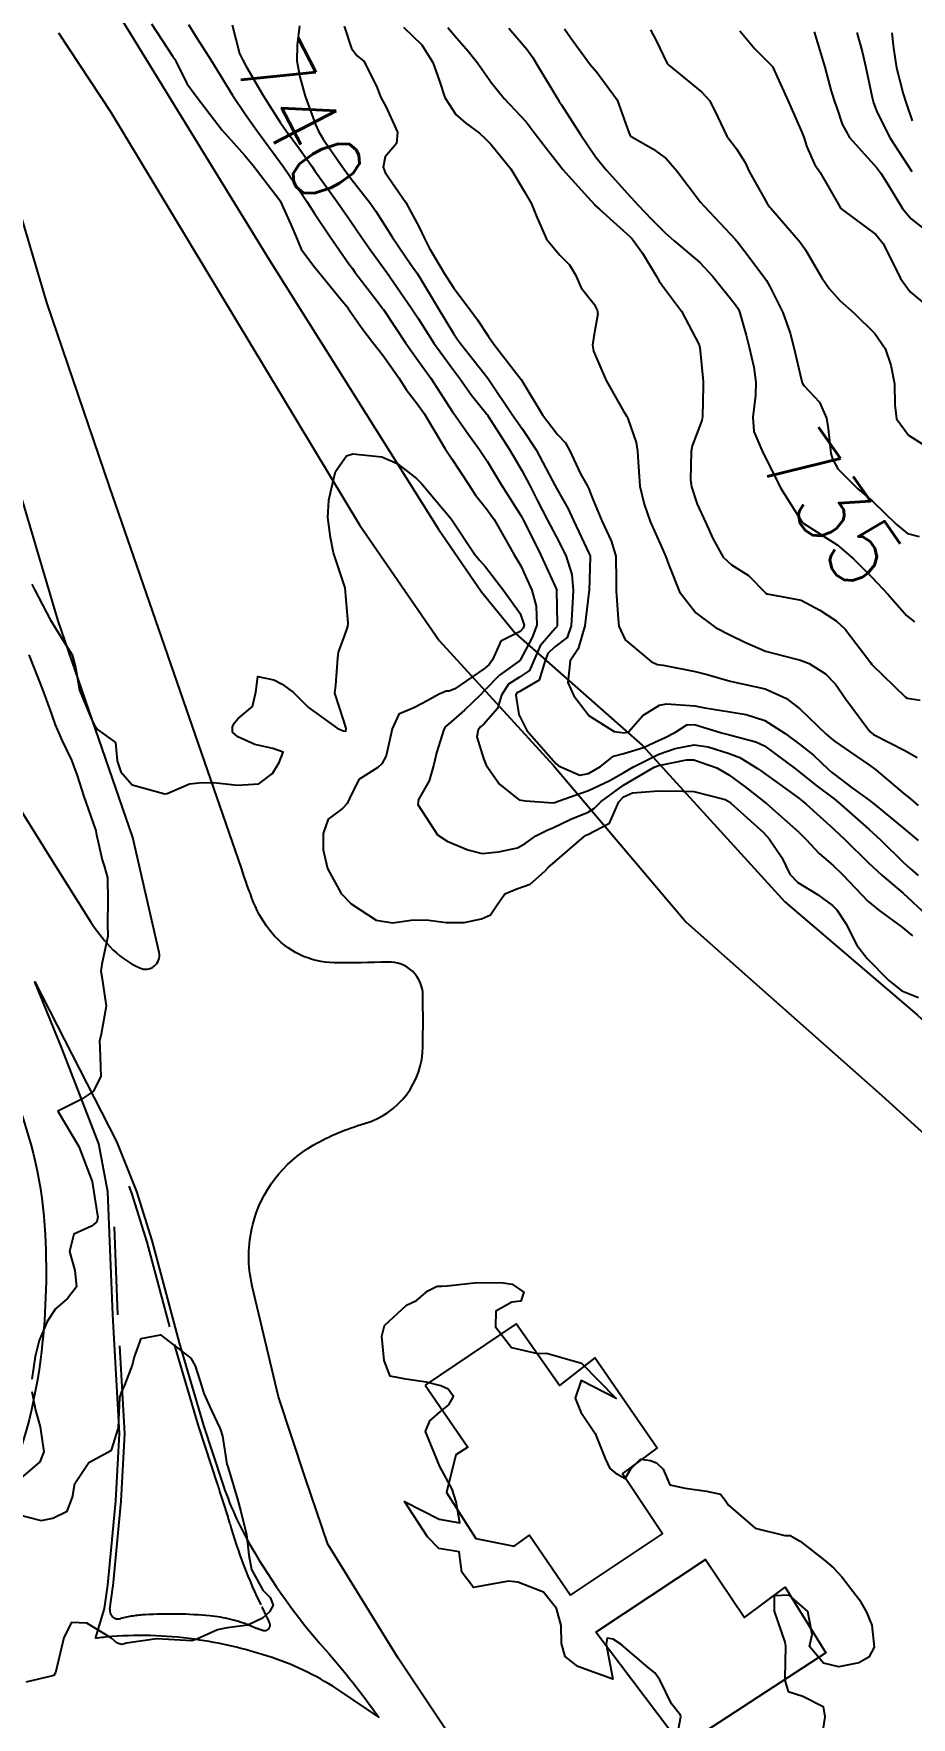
# Model space of a CAD drawing. Header units: metres. Extents: x 298520 to 308411, y 7433745 to 7450750.
# Drawn here: x 305244.6 to 305294.6, y 7436443.2 to 7436539.2 of the extents above; entities that cross this region are included whole.
import ezdxf
from ezdxf.enums import TextEntityAlignment as Align

# ---------------------------------------------------------------- set-up
doc = ezdxf.new("R2010")
doc.units = ezdxf.units.M
doc.header["$LTSCALE"] = 10
doc.linetypes.add('DASHED', pattern=[0.75, 0.5, -0.25])
for name, color, linetype in [('Canteiro', 45, 'DASHED'), ('Cotas', 45, 'Continuous'), ('Curvas de Nivel 1m', 11, 'Continuous'), ('Curvas de Nivel 5m', 15, 'Continuous'), ('Edificações', 30, 'Continuous'), ('Vias Primárias', 230, 'Continuous')]:
    doc.layers.add(name, color=color, linetype=linetype)
doc.styles.add('Style-STANDARD', font='STANDARD.shx')

msp = doc.modelspace()

# ---------------------------------------------------------------- linework, layer by layer
at = {"layer": 'Canteiro'}
msp.add_lwpolyline([(305250.067, 7436473.502), (305250.224, 7436473.114), (305251.085, 7436470.327), (305252.642, 7436464.495), (305254.039, 7436459.787), (305255.097, 7436456.554, 0.005145), (305255.227, 7436456.172, -0.019894), (305255.816, 7436454.315, 0.049583), (305257.646, 7436449.54, -0.006404), (305258.087, 7436448.633, -0.65561), (305257.708, 7436448.201, -0.018698), (305257.037, 7436448.445, 0.072974), (305254.679, 7436449.022, 0.03799), (305251.003, 7436449.089, 0.049821), (305249.591, 7436448.865, -0.535172), (305248.986, 7436449.402), (305249.158, 7436450.638), (305249.172, 7436450.738), (305249.624, 7436455.552), (305249.838, 7436459.413), (305249.448, 7436466.187), (305249.175, 7436473.042)], format="xyb", dxfattribs=at)
at = {"layer": 'Curvas de Nivel 1m', "flags": 128}
for points, elevation in [([(305251.366, 7436539.734), (305252.576, 7436537.89), (305252.693, 7436537.72), (305252.742, 7436537.61), (305253.369, 7436536.35), (305253.838, 7436535.703), (305254.706, 7436534.573), (305255.385, 7436533.683), (305256.679, 7436532.234), (305257.158, 7436531.665), (305258.644, 7436529.714), (305258.679, 7436529.649), (305259.299, 7436528.309), (305259.583, 7436527.636), (305259.887, 7436526.902), (305260.606, 7436525.926), (305260.869, 7436525.617), (305262.199, 7436523.983), (305262.516, 7436523.601), (305262.572, 7436523.521), (305263.361, 7436522.388), (305263.974, 7436521.579), (305264.542, 7436520.859), (305265.443, 7436519.561), (305265.867, 7436518.91), (305266.508, 7436518.079), (305266.89, 7436517.546), (305267.487, 7436516.546), (305268.085, 7436515.534), (305268.474, 7436514.961), (305269.418, 7436513.516), (305269.823, 7436512.886), (305270.439, 7436512.112), (305270.878, 7436511.496), (305271.506, 7436510.4), (305272.029, 7436509.484), (305272.397, 7436508.856), (305273.029, 7436507.474), (305273.278, 7436506.567), (305273.318, 7436505.47), (305273.048, 7436504.778), (305272.368, 7436503.48), (305272.355, 7436503.458), (305272.333, 7436503.439), (305271.194, 7436502.622), (305270.315, 7436501.727), (305270.104, 7436501.503), (305269.185, 7436500.631), (305268.288, 7436499.844), (305268.116, 7436499.701), (305268.01, 7436499.533), (305267.603, 7436498.203), (305267.443, 7436497.538), (305267.179, 7436496.615), (305266.576, 7436495.547), (305266.527, 7436495.259), (305267.644, 7436493.536), (305268.209, 7436493.173), (305269.374, 7436492.682), (305270.203, 7436492.458), (305271.128, 7436492.566), (305272.206, 7436492.792), (305272.651, 7436493.034), (305273.26, 7436493.47), (305273.892, 7436493.789), (305274.22, 7436493.924), (305275.258, 7436494.414), (305276.234, 7436494.824), (305276.606, 7436495.058), (305276.97, 7436495.423), (305278.252, 7436496.366), (305279.996, 7436497.384), (305280.264, 7436497.486), (305281.835, 7436497.797), (305282.267, 7436497.802), (305283.563, 7436497.347), (305284.259, 7436496.943), (305285.188, 7436496.262), (305286.244, 7436495.431), (305286.389, 7436495.309), (305288.219, 7436493.692), (305288.631, 7436493.284), (305289.408, 7436492.475), (305290.198, 7436491.782), (305290.75, 7436491.254), (305292.171, 7436489.748), (305292.807, 7436489.234), (305294.153, 7436488.241), (305294.71, 7436487.773)], 742), ([(305253.466, 7436539.709), (305253.954, 7436538.901), (305254.743, 7436537.69), (305255.977, 7436535.677), (305256.707, 7436534.579), (305257.356, 7436533.663), (305258.675, 7436531.873), (305258.771, 7436531.746), (305258.841, 7436531.647), (305259.244, 7436531.062), (305260.204, 7436529.627), (305260.373, 7436529.357), (305260.636, 7436528.927), (305261.531, 7436527.611), (305262.608, 7436526.067), (305262.802, 7436525.795), (305262.95, 7436525.595), (305264.215, 7436523.939), (305264.49, 7436523.571), (305264.526, 7436523.524), (305264.572, 7436523.455), (305265.832, 7436521.557), (305266.538, 7436520.568), (305267.266, 7436519.543), (305268.504, 7436517.634), (305268.546, 7436517.572), (305268.575, 7436517.529), (305269.379, 7436516.403), (305270.019, 7436515.507), (305270.473, 7436514.816), (305271.288, 7436513.492), (305272.435, 7436511.669), (305272.543, 7436511.479), (305272.668, 7436511.239), (305273.533, 7436509.469), (305274.385, 7436507.649), (305274.435, 7436507.511), (305274.441, 7436507.459), (305274.476, 7436505.57), (305274.474, 7436505.458), (305274.445, 7436505.376), (305274.36, 7436505.284), (305273.509, 7436504.304), (305273.138, 7436503.472), (305272.902, 7436502.899), (305272.323, 7436502.506), (305271.691, 7436502.114), (305271.308, 7436501.49), (305271.065, 7436500.729), (305270.288, 7436499.831), (305270.107, 7436499.681), (305269.976, 7436499.505), (305269.897, 7436499.123), (305270.267, 7436497.871), (305270.433, 7436497.498), (305271.185, 7436496.424), (305272.244, 7436495.554), (305272.297, 7436495.533), (305272.664, 7436495.476), (305274.241, 7436495.355), (305274.329, 7436495.372), (305274.536, 7436495.456), (305276.249, 7436496.053), (305277.434, 7436496.597), (305278.26, 7436497.073), (305278.815, 7436497.402), (305280.27, 7436498.131), (305281.189, 7436498.456), (305282.276, 7436498.66), (305283.083, 7436498.544), (305284.271, 7436498.163), (305284.874, 7436497.936), (305285.894, 7436497.316), (305286.108, 7436497.159), (305286.26, 7436497.045), (305287.14, 7436496.415), (305288.246, 7436495.612), (305288.429, 7436495.472), (305288.659, 7436495.284), (305290.222, 7436493.866), (305290.876, 7436493.253), (305292.2, 7436491.947), (305292.967, 7436491.232), (305294.178, 7436490.2), (305295.261, 7436489.204)], 741), ([(305259.798, 7436539.634), (305259.648, 7436538.533), (305259.642, 7436537.637), (305259.815, 7436536.715), (305260.104, 7436535.629), (305260.699, 7436534.012), (305260.874, 7436533.618), (305261.136, 7436533.168), (305262.216, 7436531.605), (305262.664, 7436531), (305263.776, 7436529.583), (305264.137, 7436529.077), (305264.63, 7436528.298), (305265.095, 7436527.565), (305266.135, 7436526.027), (305266.467, 7436525.551), (305266.6, 7436525.344), (305267.692, 7436523.539), (305268.559, 7436522.102), (305268.788, 7436521.76), (305268.963, 7436521.524), (305270.524, 7436519.547), (305270.556, 7436519.5), (305270.63, 7436519.39), (305271.909, 7436517.486), (305272.495, 7436516.651), (305273.267, 7436515.472), (305274.213, 7436513.706), (305274.338, 7436513.461), (305274.451, 7436513.25), (305275.095, 7436512.106), (305275.405, 7436511.445), (305276.293, 7436509.544), (305276.345, 7436509.431), (305276.358, 7436509.386), (305276.293, 7436507.431), (305276.284, 7436507.333), (305276.043, 7436505.435), (305275.658, 7436504.126), (305275.207, 7436503.447), (305275.086, 7436502.214), (305275.424, 7436501.443), (305276.296, 7436500.317), (305277.709, 7436499.416), (305278.282, 7436499.336), (305278.541, 7436499.406), (305279.354, 7436500.337), (305280.306, 7436500.92), (305280.693, 7436500.99), (305282.306, 7436500.874), (305282.885, 7436500.773), (305284.301, 7436500.546), (305285.231, 7436500.393), (305286.294, 7436500.05), (305287.461, 7436499.298), (305288.277, 7436498.697), (305289.07, 7436498.077), (305289.918, 7436497.265), (305290.101, 7436497.102), (305290.26, 7436496.977), (305291.307, 7436496.195), (305292.246, 7436495.513), (305292.591, 7436495.237), (305294.223, 7436493.886), (305295.041, 7436493.208)], 739), ([(305262.326, 7436539.604), (305262.75, 7436538.334), (305263.067, 7436537.916), (305263.474, 7436537.589), (305264.212, 7436536.087), (305264.414, 7436535.574), (305264.515, 7436535.377), (305264.708, 7436535.039), (305265.368, 7436533.563), (305265.322, 7436532.928), (305264.679, 7436532.162), (305264.552, 7436531.572), (305264.668, 7436531.263), (305265.845, 7436529.558), (305266.629, 7436528.117), (305266.888, 7436527.547), (305267.187, 7436526.974), (305268.038, 7436525.536), (305268.59, 7436524.683), (305269.454, 7436523.517), (305269.93, 7436522.873), (305270.557, 7436521.932), (305270.857, 7436521.497), (305272.028, 7436519.988), (305272.415, 7436519.481), (305272.521, 7436519.323), (305273.634, 7436517.469), (305274.492, 7436516.346), (305274.918, 7436515.884), (305275.177, 7436515.45), (305275.8, 7436514.103), (305276.176, 7436513.434), (305276.266, 7436513.247), (305276.447, 7436512.795), (305277.023, 7436511.424), (305277.552, 7436510.282), (305277.811, 7436509.416), (305277.827, 7436507.977), (305277.827, 7436507.416), (305277.938, 7436505.844), (305277.975, 7436505.414), (305278.351, 7436504.64), (305279.842, 7436503.387), (305280.191, 7436503.242), (305280.331, 7436503.221), (305280.511, 7436503.199), (305282.328, 7436502.832), (305283.016, 7436502.663), (305284.322, 7436502.286), (305285.113, 7436502.12), (305286.318, 7436501.844), (305287.53, 7436501.298), (305288.304, 7436500.716), (305289.804, 7436499.267), (305290.058, 7436499.041), (305290.279, 7436498.87), (305291.48, 7436498.039), (305292.266, 7436497.507), (305292.618, 7436497.236), (305294.249, 7436495.864), (305294.604, 7436495.572), (305295.044, 7436495.208)], 738), ([(305265.712, 7436539.561), (305266.753, 7436538.55), (305267.395, 7436537.543), (305267.74, 7436536.527), (305268.078, 7436535.536), (305268.703, 7436534.573), (305269.26, 7436534.083), (305270.04, 7436533.51), (305270.38, 7436533.195), (305270.687, 7436532.893), (305271.829, 7436531.488), (305272.653, 7436530.119), (305273.002, 7436529.476), (305273.28, 7436528.83), (305273.871, 7436527.468), (305274.614, 7436526.556), (305275.168, 7436526.011), (305275.524, 7436525.446), (305275.839, 7436524.695), (305276.576, 7436523.773), (305276.752, 7436523.428), (305276.789, 7436523.21), (305276.558, 7436521.944), (305276.476, 7436521.431), (305276.548, 7436521.094), (305277.271, 7436519.423), (305278.249, 7436517.669), (305278.422, 7436517.411), (305278.501, 7436517.256), (305278.964, 7436515.879), (305279.053, 7436515.401), (305279.087, 7436514.788), (305279.181, 7436513.399), (305279.422, 7436512.375), (305279.769, 7436511.39), (305280.411, 7436509.941), (305280.669, 7436509.377), (305280.82, 7436508.954), (305281.447, 7436507.369), (305282.371, 7436506.18), (305283.496, 7436505.349), (305284.356, 7436504.905), (305285.168, 7436504.51), (305286.343, 7436504.002), (305288.098, 7436503.531), (305288.336, 7436503.478), (305288.823, 7436503.283), (305289.763, 7436502.704), (305290.321, 7436502.107), (305290.909, 7436501.254), (305292.285, 7436499.411), (305292.488, 7436499.238), (305294.274, 7436498.344), (305294.99, 7436497.929)], 737), ([(305268.237, 7436539.535), (305268.757, 7436538.919), (305269.407, 7436538.177), (305269.939, 7436537.512), (305270.726, 7436536.383), (305271.458, 7436535.493), (305272.7, 7436534.163), (305272.996, 7436533.776), (305273.208, 7436533.472), (305273.859, 7436532.637), (305274.674, 7436531.593), (305274.729, 7436531.514), (305274.777, 7436531.458), (305276.2, 7436529.887), (305276.611, 7436529.43), (305276.624, 7436529.412), (305276.643, 7436529.397), (305276.877, 7436529.191), (305278.625, 7436527.602), (305278.723, 7436527.507), (305278.808, 7436527.407), (305279.341, 7436526.67), (305280.118, 7436525.387), (305280.286, 7436525.081), (305280.586, 7436524.669), (305281.55, 7436523.37), (305282.554, 7436521.444), (305282.589, 7436521.36), (305282.605, 7436521.307), (305282.795, 7436519.357), (305282.789, 7436519.088), (305282.753, 7436517.358), (305282.717, 7436517.142), (305282.495, 7436516.588), (305282.155, 7436515.694), (305282.105, 7436515.364), (305282.07, 7436513.753), (305282.121, 7436513.363), (305282.443, 7436512.367), (305282.919, 7436511.355), (305283.349, 7436510.42), (305283.931, 7436509.345), (305284.399, 7436508.914), (305285.373, 7436508.305), (305286.336, 7436507.311), (305286.356, 7436507.284), (305286.382, 7436507.265), (305286.437, 7436507.255), (305288.379, 7436506.904), (305289.43, 7436506.331), (305290.368, 7436505.719), (305290.875, 7436505.255), (305292.334, 7436503.327), (305292.406, 7436503.239), (305294.314, 7436501.375), (305294.415, 7436501.32), (305295.158, 7436501.207)], 736), ([(305274.88, 7436539.449), (305275.232, 7436538.972), (305276.357, 7436537.434), (305276.736, 7436536.98), (305277.891, 7436535.418), (305278.559, 7436533.546), (305278.615, 7436533.411), (305278.692, 7436533.331), (305279.922, 7436532.628), (305280.68, 7436532.068), (305281.297, 7436531.374), (305282.646, 7436529.587), (305282.838, 7436529.358), (305284.624, 7436527.452), (305284.679, 7436527.395), (305284.733, 7436527.338), (305285.101, 7436526.847), (305286.269, 7436525.315), (305286.397, 7436525.119), (305286.588, 7436524.783), (305287.334, 7436523.302), (305287.74, 7436522.119), (305287.949, 7436521.296), (305288.385, 7436519.431), (305288.424, 7436519.291), (305288.521, 7436519.131), (305289.42, 7436518.184), (305289.816, 7436517.27), (305289.919, 7436516.69), (305290.067, 7436515.266), (305290.151, 7436514.946), (305290.464, 7436514.394), (305291.601, 7436513.249), (305292.446, 7436512.537), (305293.79, 7436511.226), (305294.425, 7436510.709), (305295.095, 7436510.538)], 734), ([(305279.795, 7436539.395), (305280.129, 7436538.762), (305280.744, 7436537.488), (305280.835, 7436537.379), (305282.72, 7436535.844), (305283.168, 7436535.355), (305283.633, 7436534.421), (305284.147, 7436533.345), (305284.686, 7436532.611), (305285.179, 7436531.834), (305285.417, 7436531.329), (305286.425, 7436529.534), (305286.568, 7436529.311), (305286.602, 7436529.27), (305286.642, 7436529.23), (305288.312, 7436527.293), (305288.617, 7436526.873), (305289.559, 7436525.276), (305289.97, 7436524.653), (305290.58, 7436523.985), (305291.401, 7436523.252), (305292.562, 7436522.102), (305293.165, 7436521.234), (305293.484, 7436520.286), (305293.682, 7436519.228), (305293.705, 7436518.034), (305293.798, 7436517.227), (305294.489, 7436516.303), (305296.216, 7436515.194)], 733), ([(305284.87, 7436539.338), (305285.739, 7436538.311), (305286.743, 7436537.31), (305287.66, 7436535.301), (305288.412, 7436533.576), (305288.52, 7436533.292), (305288.687, 7436532.731), (305289.135, 7436531.741), (305289.447, 7436531.278), (305290.557, 7436529.349), (305290.609, 7436529.261), (305290.622, 7436529.24), (305290.642, 7436529.212), (305290.792, 7436529.108), (305292.628, 7436527.746), (305293.028, 7436527.236), (305293.457, 7436526.385), (305294.029, 7436525.226), (305294.586, 7436524.48), (305295.266, 7436523.896)], 732), ([(305289.118, 7436539.285), (305289.498, 7436538.026), (305289.728, 7436537.275), (305290.089, 7436535.903), (305290.286, 7436535.266), (305290.398, 7436534.953), (305290.701, 7436534.02), (305291.133, 7436533.256), (305292.676, 7436531.54), (305292.915, 7436531.238), (305293.332, 7436530.564), (305294.151, 7436529.225), (305294.637, 7436528.634), (305295.432, 7436528.009)], 731), ([(305293.536, 7436539.232), (305293.632, 7436538.354), (305293.806, 7436537.229), (305294.184, 7436535.762), (305294.35, 7436535.224), (305294.703, 7436534.218)], 729), ([(305244.54, 7436507.808), (305244.716, 7436507.47), (305245.586, 7436505.798), (305246.344, 7436504.559), (305246.84, 7436503.785), (305247.018, 7436503.091), (305247.255, 7436501.781), (305247.934, 7436500.128), (305248.11, 7436499.772), (305248.28, 7436499.525), (305249.313, 7436498.794), (305249.404, 7436497.753), (305249.617, 7436497.11), (305250.249, 7436496.383), (305252.108, 7436495.857), (305252.245, 7436495.886), (305253.521, 7436496.436), (305254.251, 7436496.518), (305255.056, 7436496.493), (305256.25, 7436496.351), (305257.477, 7436496.431), (305258.257, 7436497.03), (305258.629, 7436497.645), (305258.863, 7436498.235), (305258.271, 7436498.45), (305257.252, 7436498.682), (305256.277, 7436499.114), (305255.978, 7436499.372), (305255.975, 7436499.675), (305256.063, 7436499.897), (305256.29, 7436500.163), (305257.119, 7436500.843), (305257.309, 7436501.66), (305257.422, 7436502.558), (305258.32, 7436502.367), (305258.799, 7436502.124), (305259.455, 7436501.633), (305260.3, 7436500.788), (305261.935, 7436499.603), (305262.282, 7436499.463), (305262.437, 7436499.443), (305262.447, 7436499.598), (305262.29, 7436500.083), (305261.806, 7436501.605), (305261.866, 7436502.056), (305261.973, 7436503.604), (305262.003, 7436503.938), (305262.352, 7436504.841), (305262.548, 7436505.41), (305262.558, 7436505.598), (305262.383, 7436507.6), (305261.723, 7436509.607), (305261.551, 7436510.474), (305261.401, 7436511.61), (305261.454, 7436512.598), (305261.68, 7436513.608), (305261.84, 7436514.228), (305262.476, 7436515.127), (305262.831, 7436515.244), (305264.475, 7436515.06), (305265.357, 7436514.68), (305266.457, 7436513.843), (305266.745, 7436513.547), (305268.433, 7436511.53), (305269.773, 7436509.509), (305270.061, 7436509.166), (305270.396, 7436508.8), (305271.398, 7436507.49), (305272.37, 7436506.147), (305272.586, 7436505.478), (305272.536, 7436505.302), (305272.358, 7436505.12), (305271.266, 7436504.574), (305270.786, 7436503.495), (305270.597, 7436503.231), (305270.328, 7436503.011), (305268.645, 7436501.854), (305268.315, 7436501.715), (305268.137, 7436501.709), (305267.749, 7436501.536), (305266.816, 7436501.034), (305266.301, 7436500.759), (305265.445, 7436500.413), (305265.063, 7436499.568), (305264.721, 7436498.027), (305264.481, 7436497.577), (305264.261, 7436497.373), (305263.17, 7436496.675), (305262.633, 7436495.596), (305262.512, 7436495.324), (305262.234, 7436495.036), (305261.419, 7436494.414), (305261.132, 7436493.611), (305261.146, 7436492.668), (305261.386, 7436491.608), (305262.172, 7436490.185), (305262.741, 7436489.594), (305264.154, 7436488.662), (305265.092, 7436488.506), (305266.154, 7436488.66), (305267.014, 7436488.682), (305268.153, 7436488.525), (305269.176, 7436488.537), (305270.155, 7436488.736), (305270.68, 7436488.972), (305271.013, 7436489.491), (305271.492, 7436490.167), (305272.177, 7436490.449), (305272.941, 7436490.713), (305273.76, 7436491.464), (305273.971, 7436491.687), (305274.197, 7436491.88), (305276.002, 7436493.433), (305276.127, 7436493.518), (305276.215, 7436493.548), (305277.452, 7436494.19), (305277.989, 7436495.413), (305278.246, 7436495.686), (305278.77, 7436495.924), (305280.249, 7436496.036), (305281.603, 7436496.013), (305282.249, 7436496.006), (305284.037, 7436495.55), (305284.244, 7436495.428), (305284.296, 7436495.392), (305284.357, 7436495.338), (305286.218, 7436493.665), (305286.554, 7436493.307), (305287.263, 7436492.239), (305287.722, 7436491.295), (305288.186, 7436490.813), (305289.311, 7436490.138), (305290.167, 7436489.505), (305290.397, 7436489.258), (305290.926, 7436488.482), (305291.551, 7436487.246), (305292.135, 7436486.482), (305293.362, 7436485.228), (305294.114, 7436484.639), (305295.063, 7436484.251)], 743), ([(305244.361, 7436503.781), (305245.141, 7436501.802), (305245.634, 7436500.456), (305245.868, 7436499.794), (305246.274, 7436498.886), (305246.793, 7436497.785), (305247.126, 7436496.909), (305247.492, 7436495.778), (305248.163, 7436493.821), (305248.178, 7436493.77), (305248.211, 7436493.619), (305248.544, 7436492.113), (305248.655, 7436491.763), (305248.855, 7436491.088), (305248.863, 7436489.76), (305248.844, 7436488.453), (305248.867, 7436487.759), (305248.522, 7436486.16), (305248.467, 7436485.765), (305248.551, 7436485.329), (305248.779, 7436483.76), (305248.486, 7436482.173), (305248.398, 7436481.765), (305248.412, 7436481.42), (305248.476, 7436479.764), (305248.034, 7436478.898), (305247.358, 7436478.448), (305246.023, 7436477.79), (305247.215, 7436475.778), (305247.973, 7436473.77), (305248.247, 7436472.057), (305248.295, 7436471.765), (305248.241, 7436471.473), (305247.945, 7436471.235), (305246.939, 7436470.779), (305246.687, 7436469.782), (305246.985, 7436468.706), (305247.081, 7436467.778), (305246.571, 7436467.109), (305245.89, 7436466.52), (305245.418, 7436465.797), (305244.954, 7436464.716), (305244.726, 7436463.807), (305244.545, 7436462.514)], 744), ([(305281.162, 7436441.366), (305281.517, 7436443.267), (305281.504, 7436443.362), (305280.98, 7436444.012), (305280.311, 7436445.38), (305280.041, 7436445.778), (305279.65, 7436446.078), (305278.092, 7436447.406), (305277.666, 7436447.705), (305277.326, 7436447.754), (305277.265, 7436447.414), (305277.643, 7436445.41), (305275.65, 7436446.148), (305274.927, 7436446.712), (305274.724, 7436447.444), (305274.699, 7436448.471), (305274.431, 7436449.449), (305273.697, 7436450.377), (305272.237, 7436450.943), (305271.706, 7436450.997), (305270.431, 7436450.77), (305269.7, 7436450.642), (305269.044, 7436451.517), (305268.893, 7436452.68), (305267.726, 7436452.863), (305267.087, 7436453.536), (305265.763, 7436455.55), (305267.748, 7436454.528), (305268.927, 7436454.33), (305268.714, 7436455.516), (305268.492, 7436456.241), (305267.783, 7436457.53), (305266.974, 7436459.538), (305267.212, 7436460.135), (305267.82, 7436460.675), (305268.298, 7436461.051), (305268.567, 7436461.519), (305268.261, 7436461.947), (305267.839, 7436462.129), (305267.029, 7436462.35), (305265.843, 7436462.521), (305264.955, 7436462.674), (305264.616, 7436463.569), (305264.485, 7436464.959), (305264.639, 7436465.569), (305265.895, 7436466.725), (305266.451, 7436466.991), (305267.108, 7436467.538), (305267.626, 7436467.812), (305267.906, 7436467.807), (305268.208, 7436467.828), (305269.908, 7436468.022), (305271.397, 7436467.996), (305271.907, 7436467.934), (305272.58, 7436467.473), (305272.408, 7436466.965), (305271.897, 7436466.893), (305270.985, 7436466.396), (305270.958, 7436465.489), (305271.866, 7436464.325), (305273.357, 7436463.969), (305273.861, 7436463.993), (305275.853, 7436463.43), (305277.833, 7436461.41), (305275.843, 7436462.431), (305275.499, 7436461.435), (305275.821, 7436460.63), (305276.64, 7436459.422), (305277.206, 7436457.999), (305277.477, 7436457.413), (305277.78, 7436457.168), (305278.339, 7436456.843), (305278.672, 7436457.401), (305279.223, 7436457.961), (305279.788, 7436457.877), (305280.139, 7436457.738), (305280.512, 7436457.379), (305280.886, 7436456.485), (305281.772, 7436456.295), (305282.982, 7436456.137), (305283.769, 7436455.957), (305284.048, 7436455.618), (305284.225, 7436455.333), (305285.744, 7436454.02), (305287.435, 7436453.596), (305287.737, 7436453.595), (305288.318, 7436453.284), (305289.722, 7436452.181), (305290.209, 7436451.754), (305290.695, 7436451.255), (305291.693, 7436449.937), (305292.098, 7436449.236), (305292.405, 7436448.503), (305292.532, 7436447.231), (305292.226, 7436446.666), (305291.654, 7436446.354), (305290.514, 7436446.12), (305289.653, 7436446.325), (305288.852, 7436447.278), (305288.991, 7436447.955), (305288.744, 7436449.279), (305287.696, 7436450.195), (305286.831, 7436450.164), (305286.837, 7436449.298), (305287.434, 7436447.523), (305287.481, 7436447.292), (305287.446, 7436445.491), (305287.455, 7436445.292), (305287.634, 7436444.707), (305288.464, 7436444.448), (305289.622, 7436443.862), (305289.722, 7436443.268), (305289.605, 7436442.517)], 744), ([(305243.748, 7436454.797), (305245.076, 7436454.467), (305245.745, 7436454.592), (305246.55, 7436454.983), (305246.863, 7436455.779), (305246.985, 7436456.564), (305247.783, 7436457.77), (305249.081, 7436458.463), (305249.476, 7436459.745), (305249.557, 7436461.471), (305249.649, 7436461.743), (305249.837, 7436462.172), (305250.267, 7436463.318), (305250.37, 7436463.735), (305250.764, 7436464.836), (305251.873, 7436465.044), (305253.601, 7436463.703), (305253.849, 7436463.279), (305254.218, 7436462.076), (305254.342, 7436461.692), (305254.785, 7436460.719), (305255.274, 7436459.678), (305255.396, 7436459.273), (305255.659, 7436457.672), (305255.682, 7436457.572), (305255.779, 7436457.278), (305256.258, 7436455.665), (305256.441, 7436454.975), (305256.762, 7436453.66), (305256.904, 7436452.475), (305257.057, 7436451.657), (305257.701, 7436450.48), (305258.118, 7436450.065), (305258.29, 7436449.641), (305258.08, 7436449.251), (305257.682, 7436448.899), (305256.842, 7436448.492), (305255.673, 7436448.341), (305255.116, 7436448.234), (305253.94, 7436447.696), (305253.662, 7436447.609), (305251.663, 7436447.72), (305249.932, 7436447.465), (305249.659, 7436447.397), (305249.393, 7436447.477), (305249.081, 7436447.749), (305247.675, 7436448.602), (305246.804, 7436448.651), (305246.36, 7436447.783), (305246.226, 7436447.216), (305245.894, 7436445.787), (305245.794, 7436445.635), (305245.64, 7436445.579), (305244.195, 7436445.251)], 744), ([(305244.546, 7436461.809), (305244.756, 7436460.74), (305245.006, 7436459.802), (305245.224, 7436458.366), (305244.988, 7436457.802), (305243.772, 7436456.757)], 744)]:
    msp.add_lwpolyline(points, dxfattribs=dict(at, elevation=elevation))
at = {"layer": 'Curvas de Nivel 5m', "flags": 128}
for points, elevation in [([(305255.957, 7436539.678), (305256.374, 7436538.046), (305256.557, 7436537.672), (305256.74, 7436537.349), (305257.721, 7436535.66), (305258.7, 7436534.109), (305259.027, 7436533.645), (305259.741, 7436532.692), (305260.493, 7436531.623), (305260.669, 7436531.369), (305261.933, 7436529.607), (305262.633, 7436528.599), (305263.036, 7436528.003), (305263.314, 7436527.59), (305263.853, 7436526.819), (305264.605, 7436525.78), (305264.758, 7436525.568), (305265.14, 7436525.019), (305266.161, 7436523.554), (305266.567, 7436522.923), (305267.452, 7436521.541), (305268.531, 7436520.063), (305268.926, 7436519.524), (305269.585, 7436518.585), (305270.465, 7436517.501), (305270.481, 7436517.478), (305270.502, 7436517.45), (305271.749, 7436515.487), (305272.465, 7436514.285), (305272.893, 7436513.476), (305273.359, 7436512.555), (305273.919, 7436511.465), (305274.419, 7436510.523), (305274.958, 7436509.452), (305275.307, 7436508.361), (305275.381, 7436507.445), (305275.333, 7436506.406), (305275.259, 7436505.447), (305275.037, 7436504.765), (305274.345, 7436504.239), (305273.933, 7436503.87), (305273.791, 7436503.465), (305273.449, 7436502.342), (305272.315, 7436501.687), (305272.182, 7436501.614), (305272.122, 7436501.482), (305272.296, 7436500.383), (305272.736, 7436499.475), (305274.266, 7436497.741), (305274.397, 7436497.591), (305274.554, 7436497.456), (305275.757, 7436496.936), (305276.259, 7436497.023), (305276.936, 7436497.423), (305277.675, 7436498.01), (305278.271, 7436498.168), (305279.389, 7436498.508), (305280.278, 7436498.928), (305280.594, 7436499.062), (305281.206, 7436499.371), (305281.851, 7436499.803), (305282.29, 7436499.81), (305283.842, 7436499.344), (305284.282, 7436499.224), (305285.799, 7436498.838), (305286.276, 7436498.605), (305288.052, 7436497.292), (305288.261, 7436497.124), (305289.281, 7436496.303), (305290.246, 7436495.575), (305290.641, 7436495.256), (305292.222, 7436493.86), (305292.904, 7436493.233), (305294.2, 7436491.96), (305294.588, 7436491.605), (305295.048, 7436491.207)], 740), ([(305271.71, 7436539.491), (305272.751, 7436538.3), (305273.089, 7436537.817), (305273.301, 7436537.472), (305274.167, 7436536.013), (305274.507, 7436535.453), (305274.586, 7436535.326), (305274.71, 7436535.133), (305275.807, 7436533.439), (305276.16, 7436532.911), (305276.68, 7436532.149), (305277.266, 7436531.424), (305278.65, 7436529.878), (305279.088, 7436529.403), (305279.848, 7436528.605), (305280.627, 7436527.825), (305281.142, 7436527.375), (305282.605, 7436526.136), (305283.339, 7436525.353), (305284.578, 7436523.8), (305284.77, 7436523.532), (305284.86, 7436523.336), (305285.24, 7436522.01), (305285.413, 7436521.327), (305285.678, 7436520.181), (305285.799, 7436519.321), (305285.769, 7436518.575), (305285.622, 7436517.323), (305285.684, 7436516.512), (305286.197, 7436515.314), (305286.475, 7436514.756), (305287.201, 7436513.303), (305288.433, 7436511.34), (305288.459, 7436511.316), (305288.494, 7436511.289), (305290.415, 7436510.05), (305291.359, 7436509.25), (305292.393, 7436508.203), (305293.324, 7436507.231), (305294.371, 7436506.035), (305294.829, 7436505.675)], 735), ([(305291.543, 7436539.252), (305291.84, 7436538.161), (305292.058, 7436537.247), (305292.418, 7436535.542), (305292.494, 7436535.242), (305292.707, 7436534.685), (305293.436, 7436533.233), (305294.674, 7436531.33)], 730)]:
    msp.add_lwpolyline(points, dxfattribs=dict(at, elevation=elevation))
at = {"layer": 'Edificações'}
for points in [[(305266.945, 7436462.179), (305269.381, 7436458.629), (305268.69, 7436458.201), (305268.162, 7436456.057), (305269.841, 7436453.427), (305272.013, 7436453), (305272.902, 7436453.625), (305275.239, 7436450.206), (305280.472, 7436453.69), (305278.201, 7436457.109), (305280.176, 7436458.589), (305276.618, 7436463.732), (305274.61, 7436462.154), (305272.142, 7436465.671)], [(305276.675, 7436448.102), (305282.913, 7436452.245), (305285.137, 7436448.931), (305287.459, 7436450.654), (305289.782, 7436446.909), (305281.586, 7436441.573)]]:
    msp.add_lwpolyline(points, close=True, dxfattribs=at)
at = {"layer": 'Vias Primárias'}
for points in [[(305223.006, 7436550.592), (305224.362, 7436531.07, 0.037802), (305224.879, 7436527.525, 0.076921), (305226.471, 7436523.47), (305233.666, 7436511.388), (305245.714, 7436492.023), (305247.903, 7436488.562, 0.046946), (305248.976, 7436487.173, 0.097915), (305250.684, 7436485.943, 0.609129), (305251.796, 7436486.816), (305250.285, 7436493.381), (305246.034, 7436505.73), (305243.366, 7436514.764), (305240.862, 7436523.509), (305239.113, 7436529.065), (305238.078, 7436534.127), (305237.561, 7436538.514), (305236.965, 7436544.665)], [(305321.49, 7436360.997), (305293.285, 7436402.635), (305287.475, 7436411.02), (305285.765, 7436416.8), (305271.593, 7436437.335), (305265.406, 7436446.612), (305261.411, 7436453.11), (305260.118, 7436456.906), (305258.594, 7436461.51), (305257.1, 7436467.81, -0.12116), (305257.128, 7436471.317, -0.203457), (305260.576, 7436475.845, -0.059187), (305263.485, 7436477.076, 0.331176), (305266.82, 7436481.471, 0.004742), (305266.82, 7436484.386, 0.422957), (305264.828, 7436486.283, -0.013112), (305261.765, 7436486.243, -0.220613), (305258.199, 7436487.955, -0.077154), (305257.176, 7436489.68, -0.01882), (305256.481, 7436491.623), (305248.966, 7436513.379), (305245.401, 7436523.862), (305243.545, 7436530.092)]]:
    msp.add_lwpolyline(points, format="xyb", dxfattribs=at)
for points in [[(305246.539, 7436545.107), (305258.083, 7436526.269), (305267.714, 7436510.949), (305270.166, 7436507.376), (305272.096, 7436504.997), (305279.333, 7436498.614)], [(305246.059, 7436539.239), (305249.049, 7436534.712), (305263.207, 7436511.203), (305267.753, 7436504.595), (305274.266, 7436497.478), (305281.819, 7436488.557), (305292.968, 7436478.676), (305309.176, 7436463.971), (305315.552, 7436457.832), (305335.587, 7436431.417), (305357.69, 7436405.682), (305380.992, 7436382.265), (305407.66, 7436359.48), (305417.541, 7436349.77), (305425.033, 7436340.473), (305438.888, 7436320.416), (305454.408, 7436296.792), (305470.154, 7436273.549), (305478.556, 7436261.27), (305485.262, 7436252.183), (305499.793, 7436232.056), (305507.534, 7436220.086), (305539.2, 7436173.274)], [(305279.333, 7436498.614), (305287.451, 7436489.72), (305294.98, 7436483.274), (305318.989, 7436460.96), (305350.085, 7436420.059), (305382.655, 7436387.133), (305403.391, 7436367.112), (305412.826, 7436359.532), (305422.687, 7436349.252), (305433.77, 7436333.046), (305453.365, 7436303.814), (305470.266, 7436278.781), (305485.772, 7436256.274), (305552.14, 7436158.523), (305569.848, 7436127.382)]]:
    msp.add_lwpolyline(points, dxfattribs=at)
at = {"layer": 'Vias Primárias', "elevation": 741.911}
msp.add_lwpolyline([(305160.387, 7436544.277, 0.013064), (305179.375, 7436538.869, -0.016386), (305192.811, 7436534.946, -0.052039), (305203.805, 7436530.025, -0.050556), (305211.848, 7436524.211, -0.016224), (305221.582, 7436514.972, -0.059814), (305223.592, 7436512.38), (305230.07, 7436501.34), (305234.846, 7436493.448), (305241.147, 7436483.384, -0.042021), (305243.468, 7436478.874, -0.085068), (305245.299, 7436470.747, -0.044816), (305245.031, 7436463.638, -0.080133), (305242.397, 7436454.722, -0.095896), (305239.135, 7436450.325, -0.157351), (305230.073, 7436446.178, -0.092607), (305222.842, 7436446.669), (305191.968, 7436451.26), (305160.833, 7436455.549), (305154.238, 7436456.273)], format="xyb", dxfattribs=at)
at = {"layer": 'Vias Primárias'}
msp.add_lwpolyline([(305248.173, 7436447.741), (305248.683, 7436449.437), (305248.874, 7436450.773), (305249.325, 7436455.575), (305249.538, 7436459.413), (305249.148, 7436466.172), (305248.869, 7436473.194), (305248.355, 7436475.916), (305246.257, 7436481.376), (305244.707, 7436485.157), (305249.356, 7436476.054), (305250.507, 7436473.215), (305251.373, 7436470.41), (305252.93, 7436464.577), (305254.325, 7436459.876), (305255.383, 7436456.648, 0.051784), (305257.01, 7436453.003, 0.050294), (305261.253, 7436447.107, -0.027612), (305264.302, 7436443.253), (305262.148, 7436444.709, 0.067761), (305258.226, 7436446.648, 0.042676), (305254.115, 7436447.647, 0.057202), (305249.089, 7436447.843, 0.017371)], format="xyb", close=True, dxfattribs=at)

# ---------------------------------------------------------------- texts
at = {"layer": 'Cotas', "style": 'Style-STANDARD'}
for s, rotation, p in [('740', 297.39948, (305259.88, 7436534.274, 740)), ('735', 305.0679, (305290.142, 7436512.163, 735))]:
    msp.add_text(s, height=4, rotation=rotation, dxfattribs=at).set_placement(p, align=Align.MIDDLE_CENTER)

doc.saveas('drawing.dxf')
